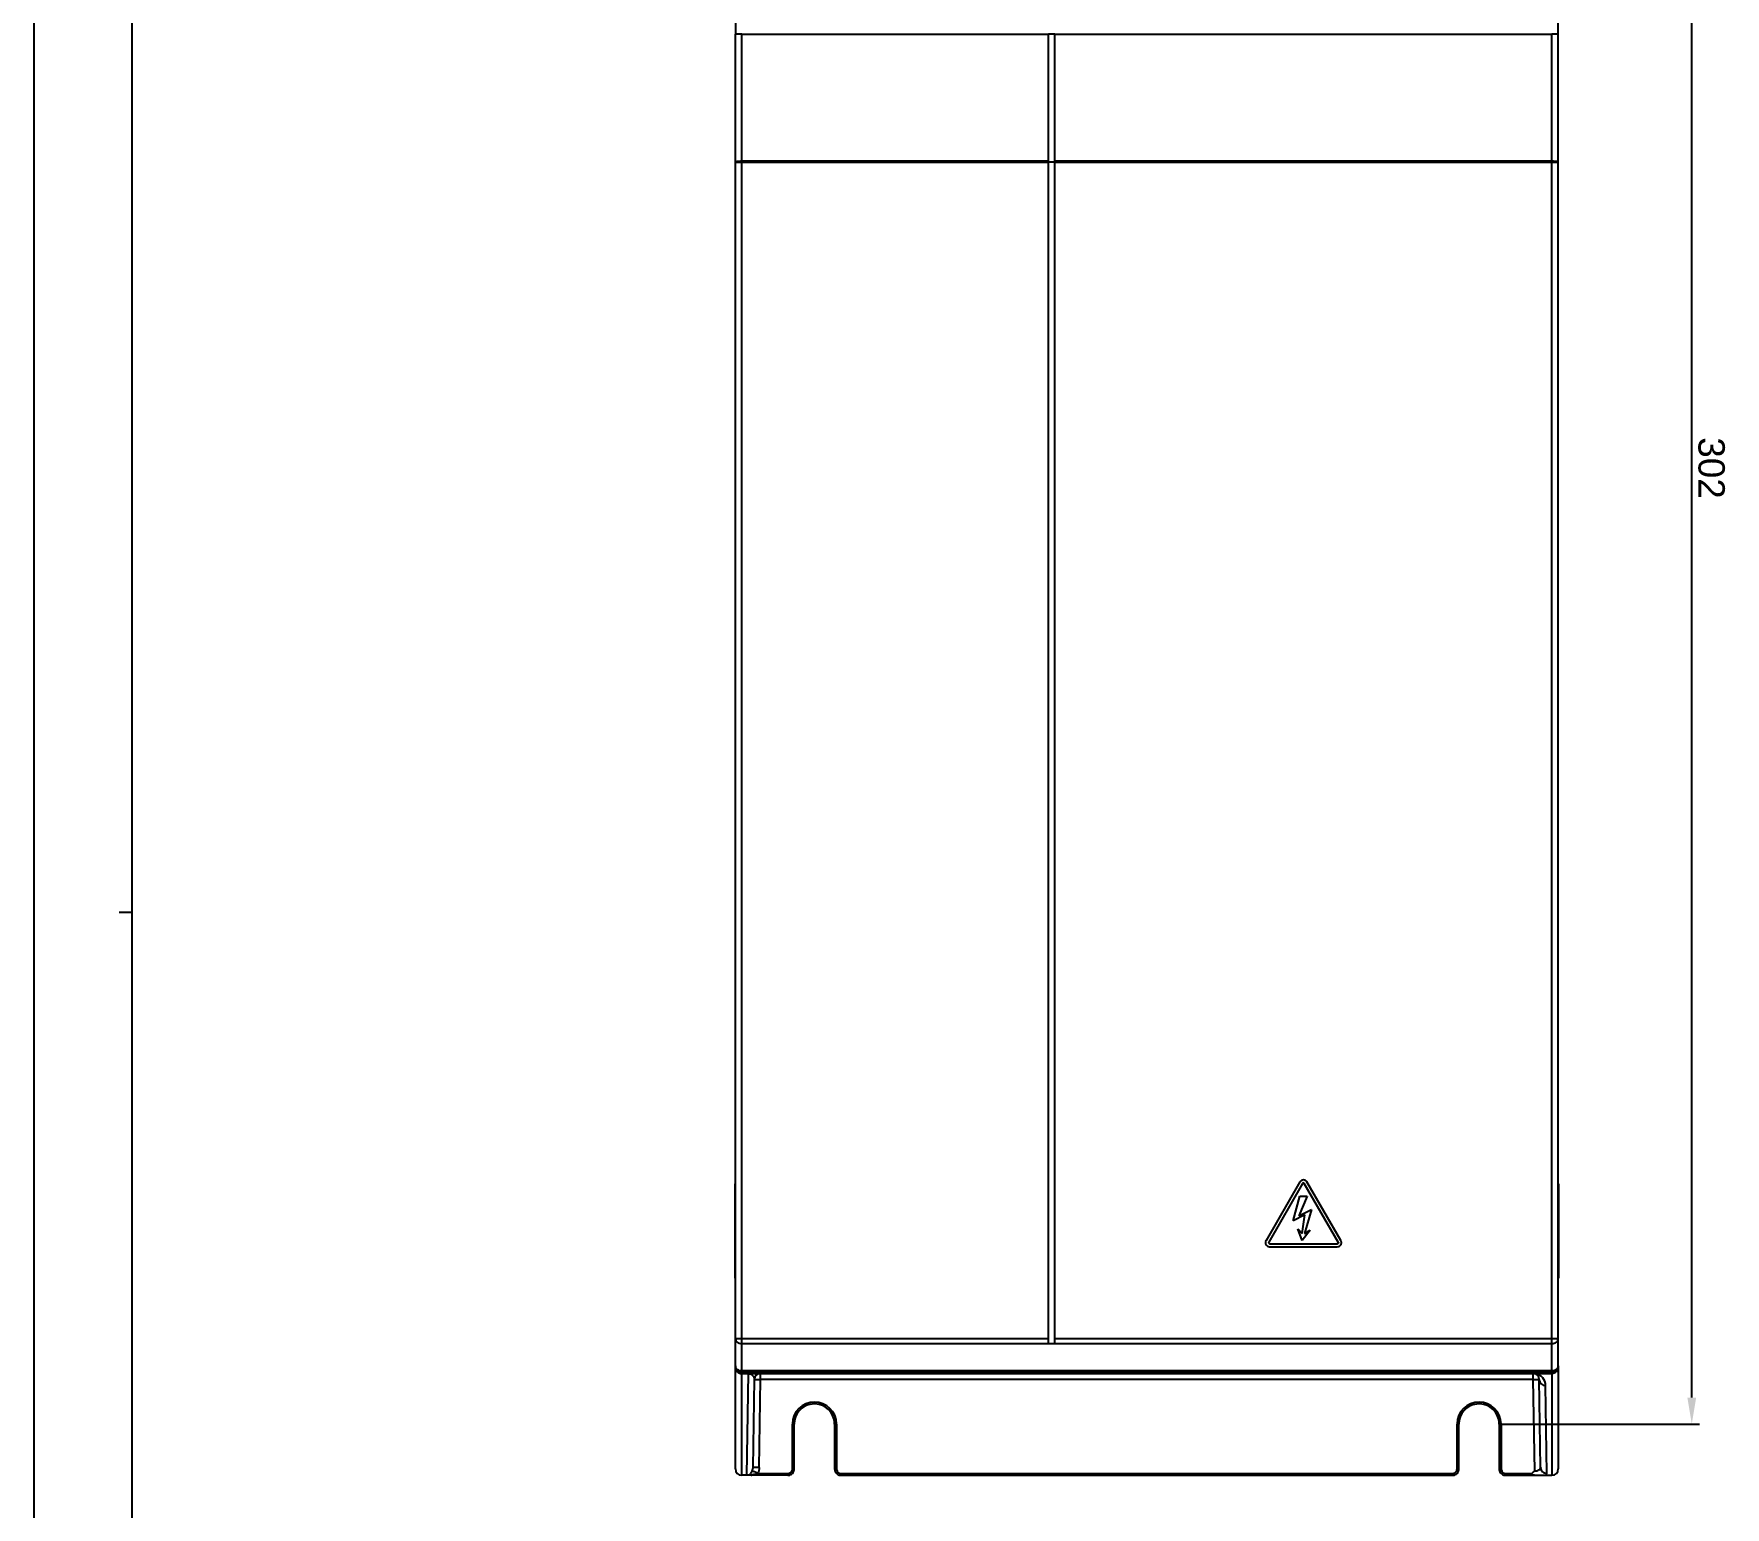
# Model space of a CAD drawing. Header units: millimetres. Extents: x 1211 to 2052, y 913 to 1507.
# Drawn here: x 1211.3 to 1478.5, y 1116.4 to 1349.1 of the extents above; entities that cross this region are included whole.
import ezdxf

# ---------------------------------------------------------------- set-up
doc = ezdxf.new("R2010")
doc.units = ezdxf.units.MM
for name, color, linetype in [('VF-51-P001SOLIDLINE', 7, 'Continuous'), ('VF-51-P002SOLIDLINE', 7, 'Continuous'), ('VF-51-P003DIMENSION', 7, 'Continuous'), ('VF-51-P003SOLIDLINE', 7, 'Continuous')]:
    doc.layers.add(name, color=color, linetype=linetype)
doc.styles.get("Standard").update_dxf_attribs({"font": 'arial.ttf'})
doc.dimstyles.new('DIMSTYLE_1', dxfattribs={"dimtxt": 4.166667, "dimasz": 4.166667, "dimexe": 1.2, "dimexo": 0, "dimtad": 1, "dimdsep": 46, "dimtxsty": 'Standard', "dimblk": 'CLOSED', "dimblk1": 'CLOSED', "dimblk2": 'CLOSED', "dimcen": 0.09, "dimclrt": 5, "dimadec": 0, "dimazin": 0, "dimtp": 0.2, "dimtm": 0.2, "dimtfac": 1, "dimtofl": 0, "dimtmove": 0, "dimatfit": 3, "dimldrblk": 'CLOSED', "dimfxl": 1, "dimtolj": 1, "dimarcsym": 0})

# ---------------------------------------------------------------- blocks, each defined once
blk = doc.blocks.new('*D5')
at = {"layer": 'Defpoints', "color": 0, "linetype": 'Continuous', "transparency": 16777216}
for p in [(1442.87, 1431.39), (1473.27, 1431.39), (1442.85, 1129.49)]:
    blk.add_point(p, dxfattribs=at)
at = {"layer": 'VF-51-P003DIMENSION', "color": 0, "linetype": 'Continuous', "lineweight": -2, "transparency": 16777216}
for p, q in [((1442.87, 1431.39), (1474.47, 1431.39)), ((1473.27, 1133.66), (1473.27, 1427.22)), ((1442.85, 1129.49), (1474.47, 1129.49))]:
    blk.add_line(p, q, dxfattribs=at)
at = {"layer": 'VF-51-P003DIMENSION', "color": 0, "linetype": 'Continuous', "transparency": 16777216}
for points in [[(1472.58, 1427.22), (1473.97, 1427.22), (1473.27, 1431.39)], [(1472.58, 1133.66), (1473.97, 1133.66), (1473.27, 1129.49)]]:
    blk.add_solid(points, dxfattribs=at)
at = {"layer": 'VF-51-P003DIMENSION', "color": 5, "linetype": 'Continuous', "transparency": 16777216, "insert": (1478.49, 1280.51), "char_height": 4.167, "attachment_point": 2, "rotation": 270}
blk.add_mtext('\\A1;302', dxfattribs=at)
blk = doc.blocks.new('_CLOSED')
at = {"color": 0, "linetype": 'ByBlock'}
for p, q in [((0, 0), (-1, 0.2)), ((-1, 0.2), (-1, -0.2)), ((-1, -0.2), (0, 0)), ((-1, 0), (0, 0))]:
    blk.add_line(p, q, dxfattribs=at)

msp = doc.modelspace()

# ---------------------------------------------------------------- linework, layer by layer
at = {"linetype": 'Continuous'}
for p, q in [((1211.34, 1507.322), (1211.34, 913.322)), ((1226.84, 1496.822), (1226.84, 923.822)), ((1224.84, 1210.322), (1226.84, 1210.322))]:
    msp.add_line(p, q, dxfattribs=at)
at = {"layer": 'VF-51-P001SOLIDLINE', "linetype": 'Continuous'}
for p, q in [((1322.17, 1138.497), (1322.17, 1349.039)), ((1323.17, 1137.497), (1323.17, 1349.057)), ((1323.17, 1349.057), (1371.67, 1349.057)), ((1371.67, 1142.131), (1371.67, 1349.057)), ((1372.67, 1349.048), (1371.67, 1349.048)), ((1372.67, 1142.131), (1372.67, 1349.057)), ((1372.67, 1349.057), (1451.17, 1349.057)), ((1451.17, 1137.497), (1451.17, 1349.057)), ((1452.17, 1138.497), (1452.17, 1349.039)), ((1322.17, 1328.814), (1371.67, 1328.814)), ((1371.67, 1328.962), (1323.17, 1328.962)), ((1372.67, 1328.851), (1371.67, 1328.851)), ((1451.17, 1328.962), (1372.67, 1328.962)), ((1372.67, 1328.814), (1452.17, 1328.814)), ((1411.361, 1167.731), (1406.009, 1158.46)), ((1417.835, 1158.46), (1412.483, 1167.731)), ((1322.064, 1167.454), (1322.064, 1152.523)), ((1411.782, 1167.488), (1406.429, 1158.217)), ((1410.279, 1161.58), (1411.356, 1165.508)), ((1412.488, 1165.508), (1411.215, 1162.392)), ((1411.356, 1165.508), (1412.488, 1165.508)), ((1417.415, 1158.217), (1412.062, 1167.488)), ((1452.276, 1152.523), (1452.276, 1167.454)), ((1412.158, 1162.51), (1410.279, 1161.58)), ((1411.215, 1162.392), (1413.191, 1163.392)), ((1411.731, 1159.594), (1412.158, 1162.51)), ((1413.191, 1163.392), (1412.081, 1159.572)), ((1411.015, 1160.305), (1411.731, 1159.594)), ((1411.718, 1158.467), (1411.015, 1160.305)), ((1413.002, 1160.114), (1411.718, 1158.467)), ((1412.081, 1159.572), (1413.002, 1160.114)), ((1406.569, 1157.974), (1417.275, 1157.974)), ((1406.569, 1157.489), (1417.275, 1157.489)), ((1322.17, 1143.003), (1371.67, 1143.003)), ((1323.17, 1142.189), (1371.67, 1142.189)), ((1372.67, 1142.131), (1371.67, 1142.131)), ((1372.67, 1143.003), (1452.17, 1143.003)), ((1372.67, 1142.189), (1451.17, 1142.189)), ((1322.848, 1137.74), (1323.17, 1137.687)), ((1451.17, 1137.873), (1323.17, 1137.873)), ((1451.17, 1137.687), (1323.17, 1137.687)), ((1323.17, 1137.497), (1451.17, 1137.497))]:
    msp.add_line(p, q, dxfattribs=at)
for centre, radius, start, end in [((1411.922, 1167.407), 0.647, 29.99869, 150.00131), ((1411.922, 1167.407), 0.162, 30.00959, 149.99041), ((1406.569, 1158.136), 0.647, 150.00218, 270.0006), ((1406.569, 1158.136), 0.162, 150, 270.02729), ((1417.275, 1158.136), 0.648, 270.00336, 329.99352), ((1323.17, 1138.687), 1, 180.00522, 251.26384), ((1451.17, 1138.687), 1, 269.99564, 359.99564)]:
    msp.add_arc(centre, radius, start, end, dxfattribs=at)
for centre, major_axis, ratio, start_param, end_param in [((1323.17, 1349.039), (1, 0), 0.0176042, 1.5707963, 3.1415927), ((1451.17, 1349.039), (1, 0), 0.0176042, 0, 1.5707963), ((1322.364, 1167.454), (0.3, 0), 0.0174551, 2.2921857, 3.1415952), ((1451.976, 1167.454), (0.3, 0), 0.0174551, -0.0000026, 0.8494069), ((1322.364, 1152.523), (0.3, 0), 0.0174551, 3.1415901, 3.990995), ((1451.976, 1152.523), (0.3, 0), 0.0174551, -0.9442931, 0.0000026), ((1323.17, 1138.497), (0, 1), 0.9998477, 1.5707963, 3.1415927), ((1451.17, 1138.497), (0, 1), 0.9998477, -3.1415927, -1.5707963)]:
    msp.add_ellipse(centre, major_axis=major_axis, ratio=ratio, start_param=start_param, end_param=end_param, dxfattribs=at)
for points, knots in [([(1323.17, 1328.962), (1323.042, 1328.962), (1322.805, 1328.956), (1322.498, 1328.929), (1322.294, 1328.89), (1322.196, 1328.853), (1322.17, 1328.826), (1322.17, 1328.814)], [0, 0, 0, 0, 0.3720768, 0.6889164, 0.9047188, 0.966257, 1, 1, 1, 1]), ([(1452.17, 1328.814), (1452.17, 1328.826), (1452.143, 1328.853), (1452.046, 1328.89), (1451.842, 1328.929), (1451.534, 1328.956), (1451.297, 1328.962), (1451.17, 1328.962)], [0, 0, 0, 0, 0.0337422, 0.0952796, 0.3110834, 0.6279262, 1, 1, 1, 1]), ([(1417.415, 1158.217), (1417.416, 1158.215), (1417.417, 1158.212), (1417.421, 1158.206), (1417.426, 1158.195), (1417.431, 1158.178), (1417.436, 1158.157), (1417.437, 1158.129), (1417.433, 1158.094), (1417.411, 1158.042), (1417.359, 1157.989), (1417.302, 1157.974), (1417.275, 1157.974)], [0, 0, 0, 0, 0.0160645, 0.0320578, 0.0638521, 0.1268155, 0.1892576, 0.2514528, 0.3758278, 0.5023284, 0.7511729, 1, 1, 1, 1]), ([(1417.275, 1157.974), (1417.276, 1157.974), (1417.28, 1157.974), (1417.287, 1157.975), (1417.299, 1157.976), (1417.317, 1157.98), (1417.337, 1157.986), (1417.362, 1157.999), (1417.39, 1158.02), (1417.425, 1158.065), (1417.444, 1158.136), (1417.429, 1158.193), (1417.415, 1158.217)], [0, 0, 0, 0, 0.0160553, 0.0320424, 0.0638323, 0.1268137, 0.1892981, 0.2515469, 0.3760157, 0.5025465, 0.7512733, 1, 1, 1, 1]), ([(1417.835, 1157.812), (1417.836, 1157.814), (1417.838, 1157.817), (1417.841, 1157.823), (1417.847, 1157.835), (1417.856, 1157.85), (1417.865, 1157.87), (1417.876, 1157.896), (1417.889, 1157.929), (1417.905, 1157.983), (1417.918, 1158.052), (1417.924, 1158.136), (1417.918, 1158.22), (1417.897, 1158.331), (1417.864, 1158.411), (1417.835, 1158.46)], [0, 0, 0, 0, 0.0079993, 0.0159894, 0.0319425, 0.0637457, 0.0954234, 0.1269878, 0.1898129, 0.2523133, 0.3765693, 0.5003527, 0.6241361, 0.7483921, 1, 1, 1, 1]), ([(1322.17, 1143.003), (1322.17, 1142.896), (1322.227, 1142.673), (1322.538, 1142.306), (1322.921, 1142.189), (1323.17, 1142.189)], [0, 0, 0, 0, 0.2276247, 0.4701745, 1, 1, 1, 1]), ([(1451.17, 1142.189), (1451.419, 1142.189), (1451.802, 1142.306), (1452.113, 1142.673), (1452.17, 1142.896), (1452.17, 1143.003)], [0, 0, 0, 0, 0.5298338, 0.772379, 1, 1, 1, 1]), ([(1323.17, 1137.873), (1322.954, 1137.873), (1322.535, 1137.977), (1322.247, 1138.32), (1322.195, 1138.505)], [0, 0, 0, 0, 0.5298468, 1, 1, 1, 1]), ([(1452.095, 1138.378), (1452.017, 1138.223), (1451.732, 1137.957), (1451.361, 1137.873), (1451.17, 1137.873)], [0, 0, 0, 0, 0.4752652, 1, 1, 1, 1])]:
    msp.add_open_spline(points, degree=3, knots=knots, dxfattribs=at)
for points in [[(1322.195, 1138.505), (1322.179, 1138.564), (1322.17, 1138.626), (1322.17, 1138.687)], [(1452.17, 1138.687), (1452.17, 1138.581), (1452.143, 1138.473), (1452.095, 1138.378)]]:
    msp.add_open_spline(points, degree=3, dxfattribs=at)
at = {"layer": 'VF-51-P002SOLIDLINE', "linetype": 'Continuous'}
for p, q in [((1322.17, 1422.389), (1322.17, 1349.039)), ((1452.17, 1349.039), (1452.17, 1422.389)), ((1323.17, 1137.489), (1451.17, 1137.489))]:
    msp.add_line(p, q, dxfattribs=at)
for centre, start, end in [((1323.17, 1138.489), 180, 270), ((1451.17, 1138.489), 270, 0)]:
    msp.add_arc(centre, 1, start, end, dxfattribs=at)
at = {"layer": 'VF-51-P003SOLIDLINE', "linetype": 'Continuous'}
for p, q in [((1322.17, 1122.389), (1322.17, 1138.414)), ((1452.17, 1138.489), (1452.17, 1122.389)), ((1324.186, 1137.452), (1323.17, 1137.452)), ((1323.17, 1121.389), (1323.17, 1137.452)), ((1324.186, 1137.452), (1323.942, 1121.389)), ((1325.153, 1136.506), (1324.954, 1122.632)), ((1325.947, 1122.627), (1326.153, 1136.506)), ((1326.153, 1136.506), (1326.153, 1137.489)), ((1448.187, 1136.506), (1326.153, 1136.506)), ((1329.661, 1137.489), (1327.161, 1137.489)), ((1445.679, 1137.489), (1443.179, 1137.489)), ((1448.187, 1137.489), (1448.187, 1136.506)), ((1448.187, 1136.506), (1448.403, 1122.064)), ((1449.393, 1122.627), (1449.187, 1136.506)), ((1451.17, 1137.489), (1451.17, 1121.389)), ((1450.392, 1121.682), (1450.187, 1135.561)), ((1331.183, 1122.354), (1331.185, 1129.483)), ((1331.483, 1122.386), (1331.485, 1129.489)), ((1337.854, 1129.489), (1337.856, 1122.386)), ((1338.154, 1129.483), (1338.156, 1122.354)), ((1436.183, 1122.354), (1436.185, 1129.483)), ((1436.483, 1122.386), (1436.485, 1129.489)), ((1442.854, 1129.489), (1442.856, 1122.386)), ((1443.154, 1129.483), (1443.156, 1122.354)), ((1324.947, 1122.627), (1324.936, 1122.484)), ((1330.484, 1121.389), (1323.17, 1121.389)), ((1325.712, 1121.683), (1330.484, 1121.683)), ((1330.484, 1121.683), (1330.484, 1121.389)), ((1338.856, 1121.683), (1435.484, 1121.683)), ((1338.856, 1121.683), (1338.856, 1121.389)), ((1338.856, 1121.389), (1435.484, 1121.389)), ((1435.484, 1121.683), (1435.484, 1121.389)), ((1443.856, 1121.683), (1447.952, 1121.683)), ((1443.856, 1121.683), (1443.856, 1121.389)), ((1443.856, 1121.389), (1451.17, 1121.389))]:
    msp.add_line(p, q, dxfattribs=at)
for centre, radius, start, end in [((1326.153, 1136.489), 1, 90, 179), ((1448.187, 1136.489), 1, 1, 90), ((1448.187, 1135.526), 2, 0.99998, 78.95656), ((1334.67, 1129.482), 3.484, 0.74206, 179.14514), ((1439.67, 1129.482), 3.484, 0.74206, 179.14514), ((1334.67, 1129.487), 3.184, 14.98063, 179.97972), ((1334.653, 1129.485), 3.202, 0.05955, 14.93899), ((1439.67, 1129.487), 3.184, 14.98063, 179.97972), ((1439.653, 1129.485), 3.202, 0.05955, 14.93899), ((1334.629, 1129.482), 3.444, 179.12486, 179.97148), ((1334.703, 1129.482), 3.451, 0.02257, 0.75355), ((1439.629, 1129.482), 3.444, 179.12486, 179.97148), ((1439.703, 1129.482), 3.451, 0.02257, 0.75355), ((1323.17, 1122.389), 1, 180, 270), ((1323.728, 1122.64), 1.218, 334.66633, 347.34848), ((1323.694, 1122.648), 1.253, 347.3156, 352.49719), ((1330.479, 1122.384), 0.705, 341.44447, 359.92145), ((1338.861, 1122.39), 1.006, 180.05992, 197.14217), ((1338.86, 1122.384), 0.704, 180.06567, 197.1482), ((1435.479, 1122.384), 0.705, 341.44447, 359.92145), ((1443.861, 1122.39), 1.006, 180.05992, 197.14217), ((1443.86, 1122.384), 0.704, 180.06567, 197.1482), ((1451.17, 1122.389), 1, 270, 0), ((1317.189, 1127.732), 9.527, 319.50773, 320.00341), ((1299.962, 1071.23), 56.645, 62.96085, 63.42706), ((1330.483, 1122.387), 0.704, 270.04332, 286.54346), ((1330.483, 1122.394), 1.005, 270.04292, 286.54557), ((1330.484, 1122.384), 0.7, 286.5856, 341.38154), ((1330.481, 1122.395), 1.007, 286.6486, 305.05779), ((1330.478, 1122.394), 1.008, 305.19371, 324.97911), ((1338.863, 1122.393), 1.008, 197.26939, 217.40298), ((1338.861, 1122.394), 1.007, 217.54698, 236.36602), ((1338.856, 1122.384), 0.7, 197.19881, 252.11584), ((1338.857, 1122.388), 0.705, 252.16892, 269.9457), ((1435.483, 1122.387), 0.704, 270.04332, 286.54346), ((1435.483, 1122.394), 1.005, 270.04292, 286.54557), ((1435.484, 1122.384), 0.7, 286.5856, 341.38154), ((1435.481, 1122.395), 1.007, 286.6486, 305.05779), ((1435.478, 1122.394), 1.008, 305.19371, 324.97911), ((1443.863, 1122.393), 1.008, 197.26939, 217.40298), ((1443.861, 1122.394), 1.007, 217.54698, 236.36602), ((1443.856, 1122.384), 0.7, 197.19881, 252.11584), ((1443.857, 1122.388), 0.705, 252.16892, 269.9457), ((1446.421, 1123.91), 2.702, 304.50014, 308.76275)]:
    msp.add_arc(centre, radius, start, end, dxfattribs=at)
for points in [[(1322.463, 1137.734), (1322.56, 1137.64), (1322.679, 1137.565), (1322.805, 1137.518)], [(1322.805, 1137.518), (1322.921, 1137.474), (1323.046, 1137.452), (1323.17, 1137.452)], [(1325.947, 1122.626), (1325.941, 1122.302), (1325.859, 1121.972), (1325.712, 1121.683)], [(1331.304, 1121.816), (1331.418, 1121.98), (1331.484, 1122.188), (1331.484, 1122.389)], [(1436.304, 1121.816), (1436.418, 1121.98), (1436.484, 1122.188), (1436.484, 1122.389)], [(1324.667, 1121.395), (1324.701, 1121.385), (1324.738, 1121.389), (1324.773, 1121.389)], [(1325.582, 1121.631), (1325.37, 1121.555), (1325.148, 1121.506), (1324.927, 1121.462)], [(1325.712, 1121.683), (1325.67, 1121.664), (1325.626, 1121.647), (1325.582, 1121.631)], [(1338.303, 1121.555), (1338.463, 1121.449), (1338.664, 1121.389), (1338.856, 1121.389)], [(1443.303, 1121.555), (1443.463, 1121.449), (1443.664, 1121.389), (1443.856, 1121.389)], [(1448.113, 1121.803), (1448.215, 1121.885), (1448.31, 1121.973), (1448.403, 1122.064)], [(1448.431, 1121.389), (1448.354, 1121.389), (1448.276, 1121.39), (1448.198, 1121.391)]]:
    msp.add_open_spline(points, degree=3, dxfattribs=at)
for points, knots in [([(1324.186, 1137.452), (1324.407, 1137.452), (1324.75, 1137.335), (1325.08, 1136.956), (1325.156, 1136.674), (1325.153, 1136.506)], [0, 0, 0, 0, 0.4471375, 0.6620002, 1, 1, 1, 1]), ([(1325.153, 1136.506), (1325.153, 1136.513), (1325.193, 1136.504), (1325.235, 1136.516), (1325.334, 1136.511), (1325.454, 1136.514), (1325.605, 1136.513), (1325.84, 1136.511), (1326.025, 1136.508), (1326.153, 1136.506)], [0, 0, 0, 0, 0.0195591, 0.0764821, 0.1690182, 0.2933086, 0.4447339, 0.6175826, 1, 1, 1, 1]), ([(1448.187, 1136.506), (1448.315, 1136.508), (1448.5, 1136.511), (1448.735, 1136.513), (1448.886, 1136.514), (1449.005, 1136.511), (1449.104, 1136.516), (1449.147, 1136.504), (1449.187, 1136.513), (1449.187, 1136.506)], [0, 0, 0, 0, 0.3825196, 0.5553971, 0.7068011, 0.8310432, 0.9235315, 0.9804417, 1, 1, 1, 1]), ([(1449.187, 1136.506), (1449.191, 1136.262), (1449.418, 1135.752), (1449.936, 1135.56), (1450.187, 1135.561)], [0, 0, 0, 0, 0.4933808, 1, 1, 1, 1]), ([(1331.185, 1129.483), (1331.224, 1129.483), (1331.291, 1129.485), (1331.398, 1129.481), (1331.432, 1129.491), (1331.49, 1129.484), (1331.485, 1129.489)], [0, 0, 0, 0, 0.3860956, 0.7131809, 0.9284716, 1, 1, 1, 1]), ([(1338.154, 1129.483), (1338.116, 1129.483), (1338.048, 1129.485), (1337.941, 1129.481), (1337.908, 1129.491), (1337.849, 1129.484), (1337.854, 1129.489)], [0, 0, 0, 0, 0.3860942, 0.7131786, 0.9284706, 1, 1, 1, 1]), ([(1436.185, 1129.483), (1436.224, 1129.483), (1436.291, 1129.485), (1436.398, 1129.481), (1436.432, 1129.491), (1436.49, 1129.484), (1436.485, 1129.489)], [0, 0, 0, 0, 0.3860956, 0.7131809, 0.9284716, 1, 1, 1, 1]), ([(1443.154, 1129.483), (1443.116, 1129.483), (1443.048, 1129.485), (1442.941, 1129.481), (1442.908, 1129.491), (1442.849, 1129.484), (1442.854, 1129.489)], [0, 0, 0, 0, 0.3860942, 0.7131786, 0.9284706, 1, 1, 1, 1]), ([(1325.947, 1122.627), (1325.819, 1122.629), (1325.634, 1122.632), (1325.399, 1122.634), (1325.248, 1122.635), (1325.129, 1122.633), (1325.03, 1122.637), (1324.987, 1122.625), (1324.947, 1122.634), (1324.947, 1122.627)], [0, 0, 0, 0, 0.3825193, 0.5553968, 0.7068009, 0.8310431, 0.9235314, 0.9804417, 1, 1, 1, 1]), ([(1331.184, 1122.383), (1331.223, 1122.383), (1331.29, 1122.385), (1331.397, 1122.381), (1331.431, 1122.391), (1331.489, 1122.384), (1331.484, 1122.389)], [0, 0, 0, 0, 0.3860942, 0.7131786, 0.9284706, 1, 1, 1, 1]), ([(1338.156, 1122.383), (1338.117, 1122.383), (1338.05, 1122.385), (1337.943, 1122.381), (1337.909, 1122.391), (1337.851, 1122.384), (1337.856, 1122.389)], [0, 0, 0, 0, 0.3860942, 0.7131786, 0.9284706, 1, 1, 1, 1]), ([(1436.184, 1122.383), (1436.223, 1122.383), (1436.29, 1122.385), (1436.397, 1122.381), (1436.431, 1122.391), (1436.489, 1122.384), (1436.484, 1122.389)], [0, 0, 0, 0, 0.3860942, 0.7131786, 0.9284706, 1, 1, 1, 1]), ([(1443.156, 1122.383), (1443.117, 1122.383), (1443.05, 1122.385), (1442.943, 1122.381), (1442.909, 1122.391), (1442.851, 1122.384), (1442.856, 1122.389)], [0, 0, 0, 0, 0.3860942, 0.7131786, 0.9284706, 1, 1, 1, 1]), ([(1448.403, 1122.064), (1448.539, 1122.062), (1448.794, 1122.087), (1449.118, 1122.209), (1449.338, 1122.391), (1449.394, 1122.555), (1449.393, 1122.627)], [0, 0, 0, 0, 0.33041, 0.6103694, 0.8261756, 1, 1, 1, 1]), ([(1449.393, 1122.627), (1449.397, 1122.383), (1449.623, 1121.873), (1450.141, 1121.681), (1450.392, 1121.682)], [0, 0, 0, 0, 0.4933808, 1, 1, 1, 1]), ([(1324.435, 1121.545), (1324.422, 1121.531), (1324.38, 1121.481), (1324.337, 1121.43), (1324.316, 1121.389)], [0, 0, 0, 0, 0.2898989, 1, 1, 1, 1]), ([(1324.829, 1122.118), (1324.803, 1122.065), (1324.706, 1121.884), (1324.581, 1121.72), (1324.488, 1121.608)], [0, 0, 0, 0, 0.2913284, 1, 1, 1, 1]), ([(1324.927, 1121.462), (1324.875, 1121.452), (1324.836, 1121.443), (1324.632, 1121.405), (1324.667, 1121.395)], [0, 0, 0, 0, 0.5878, 1, 1, 1, 1]), ([(1324.829, 1122.119), (1324.882, 1122.1), (1325.038, 1122.019), (1325.195, 1121.944), (1325.301, 1121.891)], [0, 0, 0, 0, 0.3223744, 1, 1, 1, 1]), ([(1448.198, 1121.391), (1448.135, 1121.392), (1448.041, 1121.394), (1447.919, 1121.408), (1447.838, 1121.418), (1447.767, 1121.48), (1447.816, 1121.564), (1447.875, 1121.625), (1447.926, 1121.665), (1447.952, 1121.683)], [0, 0, 0, 0, 0.2688232, 0.3988426, 0.5206117, 0.6186069, 0.7310568, 0.8635448, 1, 1, 1, 1]), ([(1450.105, 1121.389), (1450.148, 1121.409), (1450.268, 1121.47), (1450.394, 1121.589), (1450.392, 1121.682)], [0, 0, 0, 0, 0.3405777, 1, 1, 1, 1])]:
    msp.add_open_spline(points, degree=3, knots=knots, dxfattribs=at)

# ---------------------------------------------------------------- dimensions: what is measured, and where the dimension line sits
at = {"layer": 'VF-51-P003DIMENSION', "linetype": 'Continuous'}
dim = msp.add_linear_dim(base=(1473.272, 1431.389), p1=(1442.854, 1129.489), p2=(1442.87, 1431.389), angle=90, dimstyle='DIMSTYLE_1', override={"dimdec": 0, "dimsah": 1, "dimtmove": 2}, dxfattribs=at)
dim.commit()
dim.dimension.update_dxf_attribs({"geometry": '*D5', "text_midpoint": (1476.358, 1280.508), "dimtype": 160})

doc.saveas('drawing.dxf')
